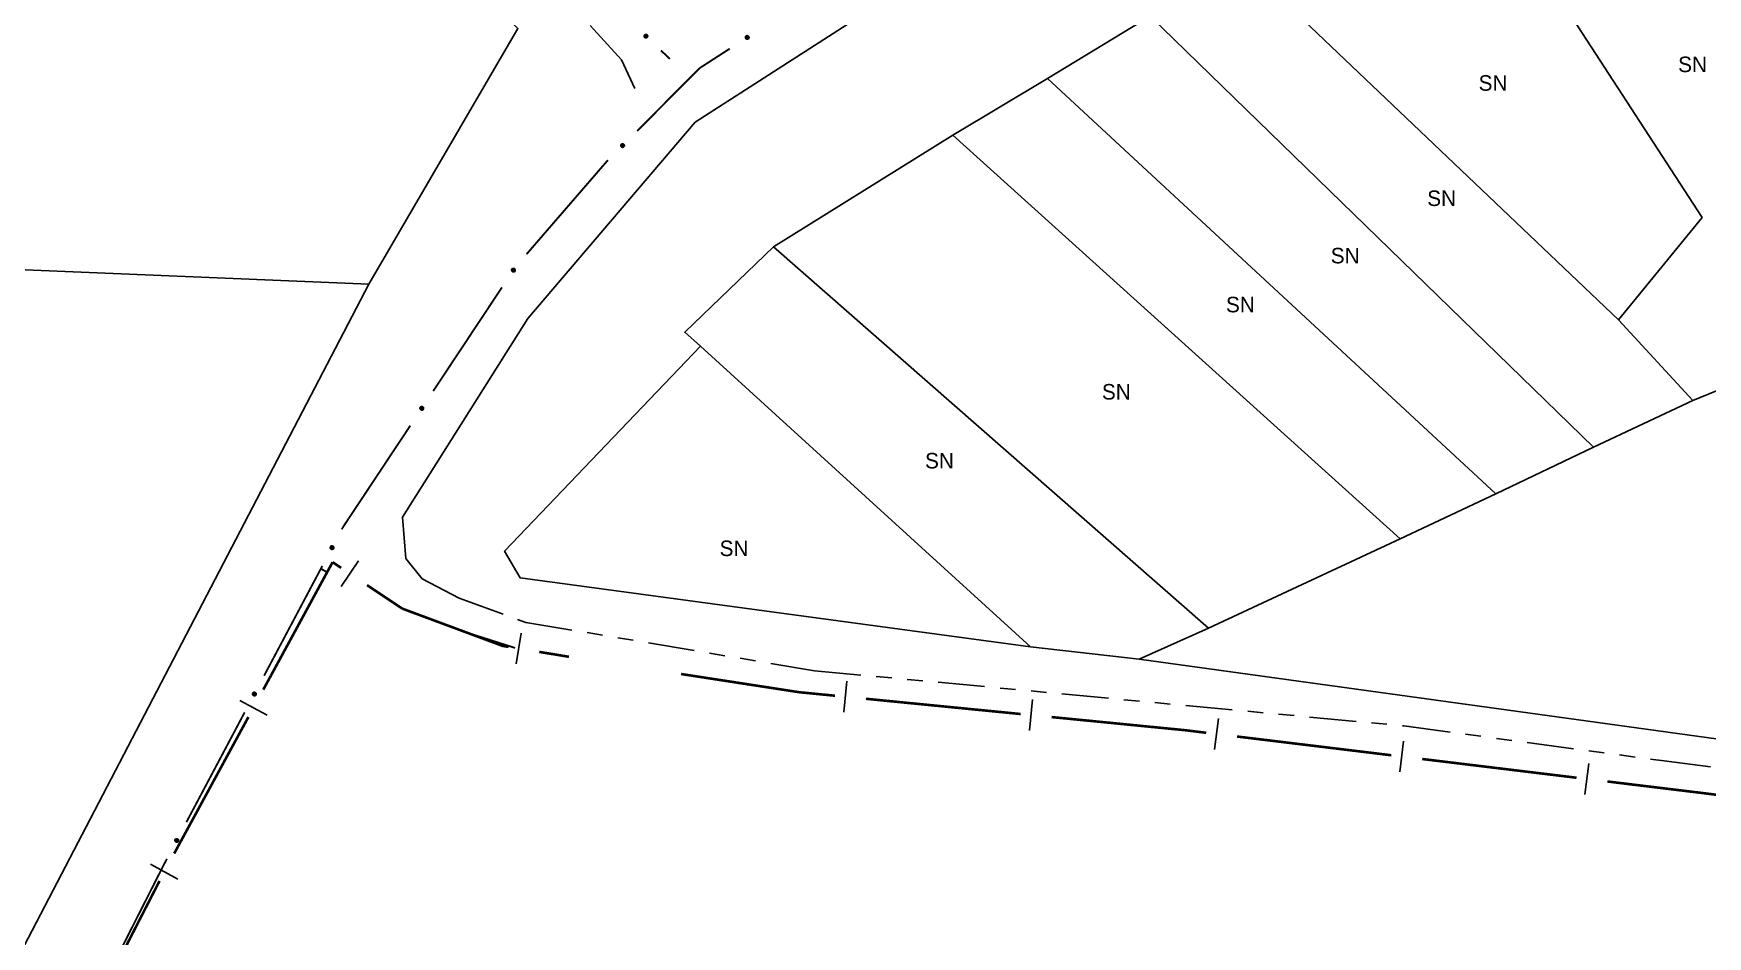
# Model space of a CAD drawing. Extents: x 207981 to 210201, y 4876477 to 4878908.
# Drawn here: x 208191.9 to 208353.4, y 4877420 to 4877507.2 of the extents above; entities that cross this region are included whole.
import ezdxf
from ezdxf.enums import TextEntityAlignment as Align

# ---------------------------------------------------------------- set-up
doc = ezdxf.new("R2010")
doc.units = 0
doc.header["$LTSCALE"] = 1.5
doc.header["$MEASUREMENT"] = 0
doc.linetypes.add('TRACO_25', pattern=[8, 3, -1, 1, -1, 1, -1])
for name, color, linetype in [('CD_MALHA_LOTES', 7, 'CONTINUOUS'), ('LM-LIM-SETORES-BAIRROS', 250, 'CONTINUOUS'), ('RU-QUADRA', 210, 'CONTINUOUS'), ('SV-EIXO-RUA-N-PAV', 6, 'CONTINUOUS'), ('SV-EIXO-RUA-PAV', 20, 'CONTINUOUS'), ('SV-RUA-NAO-PAV', 7, 'CONTINUOUS'), ('SV-RUA-PAVIM', 7, 'CONTINUOUS'), ('Th_NmrPort', 1, 'CONTINUOUS')]:
    doc.layers.add(name, color=color, linetype=linetype)

msp = doc.modelspace()

# ---------------------------------------------------------------- linework, layer by layer
at = {"layer": 'CD_MALHA_LOTES', "linetype": 'Continuous', "flags": 128}
for points in [[(208352.93, 4877489.4), (208334.05, 4877518.41)], [(208344.84, 4877479.51), (208309.83, 4877512.86)], [(208289.75, 4877502.82), (208299.64, 4877508.82)], [(208342.44, 4877467.21), (208299.64, 4877508.82)], [(208224.24, 4877482.96), (208238.63, 4877507.62)], [(208280.6, 4877497.35), (208289.75, 4877502.82)], [(208333, 4877462.72), (208289.75, 4877502.82)], [(208263.29, 4877486.55), (208280.6, 4877497.35)], [(208323.78, 4877458.37), (208280.6, 4877497.35)], [(208344.84, 4877479.51), (208352.93, 4877489.4)], [(208224.24, 4877482.96), (208115.529606, 4877487.499331)], [(208254.74, 4877478.31), (208263.29, 4877486.55)], [(208305.26, 4877449.75), (208263.29, 4877486.55)], [(208140.43, 4877322.03), (208224.24, 4877482.96)], [(208352.03, 4877471.71), (208344.84, 4877479.51)], [(208256.24, 4877476.96), (208254.74, 4877478.31)], [(208369.57, 4877478.91), (208352.03, 4877471.71)], [(208238.85, 4877454.62), (208237.35, 4877457.17), (208256.24, 4877476.96)], [(208288.1, 4877447.95), (208256.24, 4877476.96)], [(208352.03, 4877471.71), (208342.44, 4877467.21)], [(208333, 4877462.72), (208342.44, 4877467.21)], [(208323.78, 4877458.37), (208333, 4877462.72)], [(208305.26, 4877449.75), (208323.78, 4877458.37)], [(208288.1, 4877447.95), (208238.85, 4877454.62)], [(208298.59, 4877446.75), (208305.26, 4877449.75)], [(208298.59, 4877446.75), (208288.1, 4877447.95)], [(208357.28, 4877438.66), (208298.59, 4877446.75)]]:
    msp.add_lwpolyline(points, dxfattribs=at)
at = {"layer": 'LM-LIM-SETORES-BAIRROS', "const_width": 0.25}
for points in [[(208214.058533, 4877443.809425), (208220.744576, 4877456.109703)], [(208220.744576, 4877456.109703), (208220.747284, 4877456.114685)], [(208220.747284, 4877456.114685), (208221.574616, 4877455.56313)], [(208224.070767, 4877453.89903), (208227.398968, 4877451.680229)], [(208227.398968, 4877451.680229), (208227.457012, 4877451.641533)], [(208227.457012, 4877451.641533), (208236.764756, 4877448.180961)], [(208236.764756, 4877448.180961), (208237.148843, 4877448.03816)], [(208237.148843, 4877448.03816), (208237.731285, 4877447.942619)], [(208240.691721, 4877447.457006), (208242.665344, 4877447.133264)], [(208242.665344, 4877447.133264), (208243.557043, 4877446.986995)], [(208254.383128, 4877445.321443), (208265.254985, 4877443.647307)], [(208265.254985, 4877443.647307), (208265.789445, 4877443.565007)], [(208265.789445, 4877443.565007), (208269.232026, 4877443.225921)], [(208272.217578, 4877442.931852), (208287.14534, 4877441.461504)], [(208205.462192, 4877427.994782), (208212.625809, 4877441.173651)], [(208290.130893, 4877441.167435), (208302.073102, 4877439.991157)], [(208302.073102, 4877439.991157), (208303.003589, 4877439.899507)], [(208303.003589, 4877439.899507), (208305.05354, 4877439.650566)], [(208308.031661, 4877439.288911), (208322.922266, 4877437.480634)], [(208325.900388, 4877437.118979), (208340.790993, 4877435.310702)], [(208343.769114, 4877434.949046), (208352.703478, 4877433.86408)], [(208352.703478, 4877433.86408), (208353.140173, 4877433.81105)], [(208353.140173, 4877433.81105), (208358.656281, 4877433.113038)], [(208197.196556, 4877412.00538), (208204.048626, 4877425.348885)]]:
    msp.add_lwpolyline(points, dxfattribs=at)
at = {"layer": 'LM-LIM-SETORES-BAIRROS'}
for points in [[(208221.574616, 4877453.760355), (208223.238716, 4877456.256506)], [(208238.47529, 4877446.30053), (208238.960904, 4877449.260966)], [(208270.080175, 4877441.635122), (208270.374245, 4877444.620674)], [(208214.421271, 4877441.335881), (208211.785497, 4877442.768604)], [(208287.99349, 4877439.870705), (208288.287559, 4877442.856257)], [(208305.865419, 4877438.040954), (208306.227074, 4877441.019075)], [(208323.734146, 4877435.871022), (208324.095801, 4877438.849143)], [(208341.602872, 4877433.701089), (208341.964528, 4877436.679211)], [(208205.82493, 4877425.521238), (208203.189156, 4877426.953962)]]:
    msp.add_lwpolyline(points, dxfattribs=at)
at = {"layer": 'RU-QUADRA', "linetype": 'Continuous'}
msp.add_lwpolyline([(208140.43, 4877322.03), (208224.24, 4877482.96), (208238.63, 4877507.62), (208210.89, 4877536.47), (208225.88, 4877543.67), (208241.7, 4877551.09), (208257.14, 4877558.74), (208267.63, 4877563.98), (208284.12, 4877571.93), (208305.49, 4877582.95), (208328.12, 4877592.84), (208355.78, 4877608.43)], dxfattribs=at)
at = {"layer": 'RU-QUADRA', "linetype": 'Continuous', "flags": 128}
msp.add_lwpolyline([(208357.28, 4877438.66), (208298.59, 4877446.75), (208288.1, 4877447.95), (208238.85, 4877454.62), (208237.35, 4877457.17), (208256.24, 4877476.96), (208254.74, 4877478.31), (208263.29, 4877486.55), (208280.6, 4877497.35), (208289.75, 4877502.82), (208299.64, 4877508.82), (208309.83, 4877512.86), (208317.93, 4877516.46), (208320.93, 4877515.26), (208334.05, 4877518.41), (208344.84, 4877521.26), (208357.43, 4877524.41)], dxfattribs=at)
at = {"layer": 'SV-EIXO-RUA-N-PAV'}
msp.add_lwpolyline([(208250.955855, 4877507.066016), (208251.004721, 4877507.068066), (208251.047137, 4877507.059836), (208251.08054, 4877507.04279), (208251.106128, 4877507.02003), (208251.129684, 4877506.993796), (208251.147598, 4877506.962108), (208251.15969, 4877506.922534), (208251.162091, 4877506.87353), (208251.150804, 4877506.830632), (208251.135844, 4877506.796991), (208251.113647, 4877506.768942), (208251.08778, 4877506.746486), (208251.054249, 4877506.728966), (208251.014024, 4877506.717104), (208250.96469, 4877506.715882), (208250.923161, 4877506.724235), (208250.891286, 4877506.741572), (208250.863229, 4877506.764065), (208250.839501, 4877506.791136), (208250.822096, 4877506.822343), (208250.810225, 4877506.862864), (208250.809665, 4877506.911573), (208250.817523, 4877506.953088), (208250.834408, 4877506.985198), (208250.857175, 4877507.012322), (208250.883199, 4877507.036268), (208250.914303, 4877507.055602), (208250.955855, 4877507.066016)], close=True, dxfattribs=at)
for points in [[(208250.809665, 4877506.911573), (208251.054249, 4877506.728966)], [(208250.810225, 4877506.862864), (208251.014024, 4877506.717104)], [(208250.813786, 4877506.885691), (208251.031573, 4877506.724755)], [(208250.814482, 4877506.930111), (208251.066857, 4877506.740214)], [(208250.817523, 4877506.953088), (208251.08778, 4877506.746486)], [(208250.821796, 4877506.840548), (208250.983402, 4877506.721487)], [(208250.822096, 4877506.822343), (208250.96469, 4877506.715882)], [(208250.827958, 4877506.966199), (208251.098177, 4877506.759423)], [(208250.834388, 4877506.804218), (208250.938928, 4877506.724112)], [(208250.834408, 4877506.985198), (208251.113647, 4877506.768942)], [(208250.839501, 4877506.791136), (208250.923161, 4877506.724235)], [(208250.847382, 4877506.996661), (208251.121673, 4877506.782276)], [(208250.857175, 4877507.012322), (208251.135844, 4877506.796991)], [(208250.873691, 4877507.022488), (208251.140936, 4877506.818525)], [(208250.883199, 4877507.036268), (208251.150804, 4877506.830632)], [(208250.90209, 4877507.042582), (208251.15342, 4877506.855551)], [(208250.914303, 4877507.055602), (208251.162091, 4877506.87353)], [(208250.934454, 4877507.058924), (208251.157037, 4877506.899087)], [(208250.955855, 4877507.066016), (208251.15969, 4877506.922534)], [(208250.982518, 4877507.066051), (208251.147982, 4877506.947097)], [(208251.004721, 4877507.068066), (208251.147598, 4877506.962108)], [(208251.028921, 4877507.063479), (208251.131532, 4877506.983319)], [(208251.047137, 4877507.059836), (208251.129684, 4877506.993796)]]:
    msp.add_lwpolyline(points, dxfattribs=at)
at = {"layer": 'SV-EIXO-RUA-N-PAV', "const_width": 0.18}
for points in [[(208252.437524, 4877505.512909), (208253.163993, 4877504.825709)], [(208253.163993, 4877504.825709), (208253.301217, 4877504.695902)], [(208219.562422, 4877455.508939), (208220.223594, 4877455.151256)], [(208233.598009, 4877449.358342), (208237.408848, 4877448.142815)], [(208237.408848, 4877448.142815), (208238.359628, 4877447.83955)]]:
    msp.add_lwpolyline(points, dxfattribs=at)
at = {"layer": 'SV-EIXO-RUA-PAV'}
for points in [[(208260.934556, 4877506.752871), (208260.924932, 4877506.704919), (208260.906855, 4877506.665674), (208260.882357, 4877506.637282), (208260.854166, 4877506.617837), (208260.823086, 4877506.601193), (208260.788047, 4877506.591325), (208260.746733, 4877506.588987), (208260.698563, 4877506.598304), (208260.659577, 4877506.619465), (208260.630457, 4877506.641993), (208260.608489, 4877506.670221), (208260.592825, 4877506.700685), (208260.583779, 4877506.73742), (208260.581818, 4877506.779311), (208260.592359, 4877506.827522), (208260.610345, 4877506.865874), (208260.634762, 4877506.892715), (208260.663281, 4877506.91462), (208260.695215, 4877506.931233), (208260.729665, 4877506.940721), (208260.771847, 4877506.942619), (208260.819293, 4877506.931584), (208260.85775, 4877506.914082), (208260.884926, 4877506.890049), (208260.90586, 4877506.861486), (208260.922933, 4877506.830516), (208260.934319, 4877506.795707), (208260.934556, 4877506.752871)], [(208248.911903, 4877496.357648), (208248.91268, 4877496.308745), (208248.903349, 4877496.266557), (208248.885438, 4877496.23361), (208248.86202, 4877496.208623), (208248.835182, 4877496.185758), (208248.803039, 4877496.168675), (208248.763163, 4877496.157618), (208248.714113, 4877496.156493), (208248.671523, 4877496.168893), (208248.638283, 4877496.184724), (208248.610822, 4877496.207643), (208248.589046, 4877496.234087), (208248.572406, 4877496.268063), (208248.561595, 4877496.308582), (208248.561658, 4877496.357932), (208248.57109, 4877496.399229), (208248.58925, 4877496.430642), (208248.612466, 4877496.458104), (208248.640145, 4877496.481119), (208248.671795, 4877496.497706), (208248.712612, 4877496.508517), (208248.761318, 4877496.50781), (208248.802615, 4877496.498873), (208248.834275, 4877496.481158), (208248.860796, 4877496.457693), (208248.884057, 4877496.431054), (208248.902574, 4877496.399457), (208248.911903, 4877496.357648)], [(208238.365926, 4877484.363368), (208238.376321, 4877484.315577), (208238.375481, 4877484.272378), (208238.364411, 4877484.236549), (208238.346373, 4877484.207438), (208238.324565, 4877484.179735), (208238.296415, 4877484.156656), (208238.259499, 4877484.137961), (208238.211631, 4877484.127197), (208238.167433, 4877484.130965), (208238.131726, 4877484.139939), (208238.100288, 4877484.157001), (208238.073731, 4877484.178637), (208238.050725, 4877484.20867), (208238.032144, 4877484.246266), (208238.022486, 4877484.294661), (208238.023599, 4877484.337007), (208238.035217, 4877484.371382), (208238.052569, 4877484.402879), (208238.075173, 4877484.430894), (208238.102936, 4877484.45339), (208238.140823, 4877484.47203), (208238.188715, 4877484.480929), (208238.230963, 4877484.480301), (208238.265492, 4877484.469169), (208238.296116, 4877484.451388), (208238.324167, 4877484.429852), (208238.348546, 4877484.402521), (208238.365926, 4877484.363368)], [(208229.525332, 4877471.027556), (208229.535726, 4877470.979765), (208229.534887, 4877470.936566), (208229.523817, 4877470.900736), (208229.505778, 4877470.871626), (208229.48397, 4877470.843923), (208229.455821, 4877470.820844), (208229.418904, 4877470.802148), (208229.371036, 4877470.791385), (208229.326839, 4877470.795153), (208229.291132, 4877470.804127), (208229.259694, 4877470.821188), (208229.233137, 4877470.842825), (208229.21013, 4877470.872858), (208229.19155, 4877470.910454), (208229.181892, 4877470.958849), (208229.183005, 4877471.001195), (208229.194622, 4877471.03557), (208229.211975, 4877471.067066), (208229.234578, 4877471.095082), (208229.262341, 4877471.117578), (208229.300229, 4877471.136217), (208229.348121, 4877471.145117), (208229.390368, 4877471.144489), (208229.424897, 4877471.133357), (208229.455521, 4877471.115575), (208229.483573, 4877471.09404), (208229.507951, 4877471.066709), (208229.525332, 4877471.027556)], [(208220.862622, 4877457.598456), (208220.877629, 4877457.551907), (208220.881008, 4877457.508832), (208220.873485, 4877457.472093), (208220.858373, 4877457.441362), (208220.839371, 4877457.411664), (208220.813608, 4877457.385948), (208220.778691, 4877457.363741), (208220.732101, 4877457.348359), (208220.687747, 4877457.347798), (208220.651335, 4877457.353246), (208220.618382, 4877457.367159), (208220.589841, 4877457.386102), (208220.564015, 4877457.413747), (208220.541855, 4877457.449352), (208220.527522, 4877457.496573), (208220.524499, 4877457.538826), (208220.532708, 4877457.57417), (208220.546905, 4877457.607209), (208220.566668, 4877457.637296), (208220.592104, 4877457.662393), (208220.627992, 4877457.68464), (208220.674788, 4877457.698169), (208220.716895, 4877457.701665), (208220.752345, 4877457.693955), (208220.784558, 4877457.679245), (208220.814576, 4877457.660549), (208220.841504, 4877457.635727), (208220.862622, 4877457.598456)], [(208213.365126, 4877443.463833), (208213.380133, 4877443.417284), (208213.383512, 4877443.374209), (208213.37599, 4877443.33747), (208213.360877, 4877443.306739), (208213.341876, 4877443.277041), (208213.316112, 4877443.251326), (208213.281195, 4877443.229118), (208213.234606, 4877443.213737), (208213.190251, 4877443.213175), (208213.153839, 4877443.218623), (208213.120887, 4877443.232536), (208213.092346, 4877443.251479), (208213.066519, 4877443.279124), (208213.04436, 4877443.314729), (208213.030027, 4877443.361951), (208213.027003, 4877443.404203), (208213.035212, 4877443.439547), (208213.04941, 4877443.472587), (208213.069172, 4877443.502674), (208213.094608, 4877443.527771), (208213.130497, 4877443.550017), (208213.177292, 4877443.563546), (208213.2194, 4877443.567043), (208213.254849, 4877443.559332), (208213.287062, 4877443.544622), (208213.317081, 4877443.525926), (208213.344009, 4877443.501104), (208213.365126, 4877443.463833)], [(208205.867631, 4877429.329211), (208205.882638, 4877429.282661), (208205.886017, 4877429.239586), (208205.878494, 4877429.202848), (208205.863382, 4877429.172116), (208205.84438, 4877429.142418), (208205.818616, 4877429.116703), (208205.783699, 4877429.094496), (208205.73711, 4877429.079114), (208205.692756, 4877429.078552), (208205.656343, 4877429.084), (208205.623391, 4877429.097913), (208205.59485, 4877429.116856), (208205.569024, 4877429.144501), (208205.546864, 4877429.180106), (208205.532531, 4877429.227328), (208205.529508, 4877429.269581), (208205.537717, 4877429.304925), (208205.551914, 4877429.337964), (208205.571677, 4877429.368051), (208205.597112, 4877429.393148), (208205.633001, 4877429.415394), (208205.679797, 4877429.428923), (208205.721904, 4877429.43242), (208205.757354, 4877429.424709), (208205.789567, 4877429.41), (208205.819585, 4877429.391303), (208205.846513, 4877429.366481), (208205.867631, 4877429.329211)]]:
    msp.add_lwpolyline(points, close=True, dxfattribs=at)
for points in [[(208260.771847, 4877506.942619), (208260.581818, 4877506.779311)], [(208260.819293, 4877506.931584), (208260.583779, 4877506.73742)], [(208260.793173, 4877506.933734), (208260.585079, 4877506.760447)], [(208260.836155, 4877506.922498), (208260.591707, 4877506.722499)], [(208260.729665, 4877506.940721), (208260.592359, 4877506.827522)], [(208260.85775, 4877506.914082), (208260.592825, 4877506.700685)], [(208260.74742, 4877506.936684), (208260.593355, 4877506.808014)], [(208260.868005, 4877506.90083), (208260.602921, 4877506.687511)], [(208260.709139, 4877506.933089), (208260.606478, 4877506.850588)], [(208260.884926, 4877506.890049), (208260.608489, 4877506.670221)], [(208260.695215, 4877506.931233), (208260.610345, 4877506.865874)], [(208260.892976, 4877506.874721), (208260.619533, 4877506.659256)], [(208260.90586, 4877506.861486), (208260.630457, 4877506.641993)], [(208260.911808, 4877506.843027), (208260.650164, 4877506.631928)], [(208260.922933, 4877506.830516), (208260.659577, 4877506.619465)], [(208260.924575, 4877506.810665), (208260.68316, 4877506.611)], [(208260.934319, 4877506.795707), (208260.698563, 4877506.598304)], [(208260.932756, 4877506.775344), (208260.724589, 4877506.597137)], [(208260.934556, 4877506.752871), (208260.746733, 4877506.588987)], [(208260.928253, 4877506.726964), (208260.773375, 4877506.594521)], [(208260.924932, 4877506.704919), (208260.788047, 4877506.591325)], [(208260.914724, 4877506.682503), (208260.812469, 4877506.601888)], [(208260.906855, 4877506.665674), (208260.823086, 4877506.601193)], [(208248.712612, 4877496.508517), (208248.561595, 4877496.308582)], [(208248.671795, 4877496.497706), (208248.561658, 4877496.357932)], [(208248.690001, 4877496.497531), (208248.566773, 4877496.33908)], [(208248.735338, 4877496.504364), (208248.568787, 4877496.29084)], [(208248.653357, 4877496.485889), (208248.570556, 4877496.38347)], [(208248.640145, 4877496.481119), (208248.57109, 4877496.399229)], [(208248.761318, 4877496.50781), (208248.572406, 4877496.268063)], [(208248.779725, 4877496.502511), (208248.583321, 4877496.255165)], [(208248.802615, 4877496.498873), (208248.589046, 4877496.234087)], [(208248.81545, 4877496.4881), (208248.601709, 4877496.223357)], [(208248.834275, 4877496.481158), (208248.610822, 4877496.207643)], [(208248.845396, 4877496.46789), (208248.623943, 4877496.199274)], [(208248.860796, 4877496.457693), (208248.638283, 4877496.184724)], [(208248.870529, 4877496.440917), (208248.659678, 4877496.179073)], [(208248.884057, 4877496.431054), (208248.671523, 4877496.168893)], [(208248.889877, 4877496.412005), (208248.696366, 4877496.165629)], [(208248.902574, 4877496.399457), (208248.714113, 4877496.156493)], [(208248.905371, 4877496.379226), (208248.739793, 4877496.16088)], [(208248.911903, 4877496.357648), (208248.763163, 4877496.157618)], [(208248.911244, 4877496.330993), (208248.788023, 4877496.168682)], [(208248.91268, 4877496.308745), (208248.803039, 4877496.168675)], [(208248.907465, 4877496.284673), (208248.824661, 4877496.184184)], [(208248.903349, 4877496.266557), (208248.835182, 4877496.185758)], [(208238.102936, 4877484.45339), (208238.022486, 4877484.294661)], [(208238.075173, 4877484.430894), (208238.023599, 4877484.337007)], [(208238.087186, 4877484.438174), (208238.02618, 4877484.321452)], [(208238.12082, 4877484.456805), (208238.031215, 4877484.277187)], [(208238.140823, 4877484.47203), (208238.032144, 4877484.246266)], [(208238.163923, 4877484.472434), (208238.04269, 4877484.230288)], [(208238.188715, 4877484.480929), (208238.050725, 4877484.20867)], [(208238.207805, 4877484.47936), (208238.063967, 4877484.198175)], [(208238.230963, 4877484.480301), (208238.073731, 4877484.178637)], [(208238.245669, 4877484.472268), (208238.088259, 4877484.170611)], [(208238.265492, 4877484.469169), (208238.100288, 4877484.157001)], [(208238.279009, 4877484.458352), (208238.114801, 4877484.151379)], [(208238.296116, 4877484.451388), (208238.131726, 4877484.139939)], [(208238.308962, 4877484.436858), (208238.153815, 4877484.138613)], [(208238.324167, 4877484.429852), (208238.167433, 4877484.130965)], [(208238.333625, 4877484.412322), (208238.192432, 4877484.132658)], [(208238.348546, 4877484.402521), (208238.211631, 4877484.127197)], [(208238.355272, 4877484.383238), (208238.235944, 4877484.136556)], [(208238.365926, 4877484.363368), (208238.259499, 4877484.137961)], [(208238.37053, 4877484.337106), (208238.281692, 4877484.153705)], [(208238.376321, 4877484.315577), (208238.296415, 4877484.156656)], [(208238.375949, 4877484.290949), (208238.314559, 4877484.176119)], [(208238.375481, 4877484.272378), (208238.324565, 4877484.179735)], [(208229.262341, 4877471.117578), (208229.181892, 4877470.958849)], [(208229.234578, 4877471.095082), (208229.183005, 4877471.001195)], [(208229.246591, 4877471.102362), (208229.185585, 4877470.98564)], [(208229.280225, 4877471.120993), (208229.19062, 4877470.941374)], [(208229.300229, 4877471.136217), (208229.19155, 4877470.910454)], [(208229.323328, 4877471.136622), (208229.202096, 4877470.894476)], [(208229.348121, 4877471.145117), (208229.21013, 4877470.872858)], [(208229.36721, 4877471.143548), (208229.223372, 4877470.862363)], [(208229.390368, 4877471.144489), (208229.233137, 4877470.842825)], [(208229.405074, 4877471.136455), (208229.247665, 4877470.834799)], [(208229.424897, 4877471.133357), (208229.259694, 4877470.821188)], [(208229.438414, 4877471.122539), (208229.274206, 4877470.815567)], [(208229.455521, 4877471.115575), (208229.291132, 4877470.804127)], [(208229.468367, 4877471.101045), (208229.31322, 4877470.802801)], [(208229.483573, 4877471.09404), (208229.326839, 4877470.795153)], [(208229.493031, 4877471.07651), (208229.351838, 4877470.796846)], [(208229.507951, 4877471.066709), (208229.371036, 4877470.791385)], [(208229.514678, 4877471.047426), (208229.395349, 4877470.800744)], [(208229.525332, 4877471.027556), (208229.418904, 4877470.802148)], [(208229.529936, 4877471.001294), (208229.441098, 4877470.817893)], [(208229.535726, 4877470.979765), (208229.455821, 4877470.820844)], [(208229.535354, 4877470.955137), (208229.473965, 4877470.840307)], [(208229.534887, 4877470.936566), (208229.48397, 4877470.843923)], [(208220.566668, 4877457.637296), (208220.524499, 4877457.538826)], [(208220.592104, 4877457.662393), (208220.527522, 4877457.496573)], [(208220.577913, 4877457.645713), (208220.528585, 4877457.523597)], [(208220.609569, 4877457.667537), (208220.537914, 4877457.480033)], [(208220.627992, 4877457.68464), (208220.541855, 4877457.449352)], [(208220.650942, 4877457.687295), (208220.553909, 4877457.434478)], [(208220.674788, 4877457.698169), (208220.564015, 4877457.413747)], [(208220.693939, 4877457.698469), (208220.578217, 4877457.404594)], [(208220.716895, 4877457.701665), (208220.589841, 4877457.386102)], [(208220.732314, 4877457.695105), (208220.605083, 4877457.379531)], [(208220.752345, 4877457.693955), (208220.618382, 4877457.367159)], [(208220.766853, 4877457.684507), (208220.633374, 4877457.36298)], [(208220.784558, 4877457.679245), (208220.651335, 4877457.353246)], [(208220.79876, 4877457.666038), (208220.673447, 4877457.354081)], [(208220.814576, 4877457.660549), (208220.687747, 4877457.347798)], [(208220.825699, 4877457.644025), (208220.712461, 4877457.351922)], [(208220.841504, 4877457.635727), (208220.732101, 4877457.348359)], [(208220.85008, 4877457.617191), (208220.755385, 4877457.360045)], [(208220.862622, 4877457.598456), (208220.778691, 4877457.363741)], [(208220.869766, 4877457.572768), (208220.799242, 4877457.381575)], [(208220.877629, 4877457.551907), (208220.813608, 4877457.385948)], [(208220.879661, 4877457.52736), (208220.829766, 4877457.407089)], [(208220.881008, 4877457.508832), (208220.839371, 4877457.411664)], [(208213.069172, 4877443.502674), (208213.027003, 4877443.404203)], [(208213.094608, 4877443.527771), (208213.030027, 4877443.361951)], [(208213.080418, 4877443.51109), (208213.031089, 4877443.388974)], [(208213.112074, 4877443.532914), (208213.040418, 4877443.345411)], [(208213.130497, 4877443.550017), (208213.04436, 4877443.314729)], [(208213.153446, 4877443.552673), (208213.056414, 4877443.299856)], [(208213.177292, 4877443.563546), (208213.066519, 4877443.279124)], [(208213.196444, 4877443.563847), (208213.080722, 4877443.269971)], [(208213.2194, 4877443.567043), (208213.092346, 4877443.251479)], [(208213.234819, 4877443.560482), (208213.107587, 4877443.244909)], [(208213.254849, 4877443.559332), (208213.120887, 4877443.232536)], [(208213.269357, 4877443.549884), (208213.135879, 4877443.228357)], [(208213.287062, 4877443.544622), (208213.153839, 4877443.218623)], [(208213.301265, 4877443.531415), (208213.175951, 4877443.219458)], [(208213.317081, 4877443.525926), (208213.190251, 4877443.213175)], [(208213.328204, 4877443.509403), (208213.214966, 4877443.217299)], [(208213.344009, 4877443.501104), (208213.234606, 4877443.213737)], [(208213.352585, 4877443.482569), (208213.25789, 4877443.225422)], [(208213.365126, 4877443.463833), (208213.281195, 4877443.229118)], [(208213.37227, 4877443.438146), (208213.301747, 4877443.246953)], [(208213.380133, 4877443.417284), (208213.316112, 4877443.251326)], [(208213.382165, 4877443.392737), (208213.332271, 4877443.272466)], [(208213.383512, 4877443.374209), (208213.341876, 4877443.277041)], [(208205.571677, 4877429.368051), (208205.529508, 4877429.269581)], [(208205.597112, 4877429.393148), (208205.532531, 4877429.227328)], [(208205.582922, 4877429.376468), (208205.533594, 4877429.254351)], [(208205.614578, 4877429.398291), (208205.542923, 4877429.210788)], [(208205.633001, 4877429.415394), (208205.546864, 4877429.180106)], [(208205.655951, 4877429.41805), (208205.558918, 4877429.165233)], [(208205.679797, 4877429.428923), (208205.569024, 4877429.144501)], [(208205.698948, 4877429.429224), (208205.583226, 4877429.135348)], [(208205.721904, 4877429.43242), (208205.59485, 4877429.116856)], [(208205.737323, 4877429.425859), (208205.610092, 4877429.110286)], [(208205.757354, 4877429.424709), (208205.623391, 4877429.097913)], [(208205.771862, 4877429.415262), (208205.638383, 4877429.093735)], [(208205.789567, 4877429.41), (208205.656343, 4877429.084)], [(208205.803769, 4877429.396792), (208205.678456, 4877429.084835)], [(208205.819585, 4877429.391303), (208205.692756, 4877429.078552)], [(208205.830708, 4877429.37478), (208205.71747, 4877429.082676)], [(208205.846513, 4877429.366481), (208205.73711, 4877429.079114)], [(208205.855089, 4877429.347946), (208205.760394, 4877429.0908)], [(208205.867631, 4877429.329211), (208205.783699, 4877429.094496)], [(208205.874775, 4877429.303523), (208205.804251, 4877429.11233)], [(208205.882638, 4877429.282661), (208205.818616, 4877429.116703)], [(208205.88467, 4877429.258114), (208205.834775, 4877429.137843)], [(208205.886017, 4877429.239586), (208205.84438, 4877429.142418)]]:
    msp.add_lwpolyline(points, dxfattribs=at)
at = {"layer": 'SV-EIXO-RUA-PAV', "const_width": 0.18}
for points in [[(208259.073753, 4877505.682873), (208256.553171, 4877504.056016)], [(208256.202998, 4877503.830004), (208250.144269, 4877497.75024)], [(208256.553171, 4877504.056016), (208256.202998, 4877503.830004)], [(208247.229628, 4877494.82548), (208239.465189, 4877485.845943)], [(208247.320747, 4877494.916916), (208247.229628, 4877494.82548)], [(208237.089712, 4877482.63746), (208230.459266, 4877472.6356)], [(208228.249118, 4877469.301647), (208222.171209, 4877460.133276)], [(208222.171209, 4877460.133276), (208221.72769, 4877459.46424)], [(208221.72769, 4877459.46424), (208221.635234, 4877459.289938)], [(208219.76086, 4877455.756282), (208214.137739, 4877445.155315)], [(208212.263365, 4877441.621659), (208206.640243, 4877431.020692)], [(208204.765869, 4877427.487036), (208204.490036, 4877426.967023)], [(208204.490036, 4877426.967023), (208199.336194, 4877416.785813)]]:
    msp.add_lwpolyline(points, dxfattribs=at)
at = {"layer": 'SV-RUA-NAO-PAV', "linetype": 'TRACO_25'}
for points in [[(208249.901546, 4877501.84655, 5.43542), (208248.64, 4877504.599012, 5.23552), (208244.167249, 4877509.530508, 5.035621), (208236.560142, 4877516.995896, 5.035621), (208233.109544, 4877519.97253, 5.010633), (208227.74551, 4877524.635244, 5.010633), (208219.184551, 4877532.129704, 4.935671), (208217.033429, 4877535.571096, 4.885696), (208218.116416, 4877538.255712, 4.735772), (208220.609099, 4877539.77227, 4.710784), (208222.357351, 4877541.125055, 4.710784), (208221.901036, 4877543.178473, 4.710784), (208206.386324, 4877558.465028, 4.710784)], [(208227.510453, 4877460.464723, 7.059603), (208227.811762, 4877456.465241, 7.059603), (208229.401968, 4877454.522323, 6.759754), (208232.969163, 4877452.641173, 6.30998), (208239.384487, 4877450.310047, 6.30998), (208267.240155, 4877445.6415, 4.785747), (208324.139467, 4877440.315702, 4.335973), (208349.250974, 4877436.926878, 4.036123), (208378.003542, 4877433.225827, 3.761261)]]:
    msp.add_polyline3d(points, dxfattribs=at)
at = {"layer": 'SV-RUA-PAVIM', "linetype": 'Continuous'}
msp.add_polyline3d([(208227.510453, 4877460.464723, 7.234515), (208239.592885, 4877479.637639, 6.434917), (208255.733202, 4877498.580764, 5.110583), (208276.616712, 4877512.045393, 4.410935), (208297.563242, 4877519.953749, 4.46091), (208374.331686, 4877536.039244, 4.036123)], dxfattribs=at)

# ---------------------------------------------------------------- texts
at = {"layer": 'Th_NmrPort', "color": 1}
for p in [(208350.598321, 4877504.170109), (208331.341788, 4877502.374835), (208326.383777, 4877491.247582), (208317.073777, 4877485.707582), (208306.961788, 4877480.984835), (208294.991788, 4877472.564835), (208277.921788, 4877465.914835), (208258.097474, 4877457.457024)]:
    msp.add_text('SN', height=1.5, dxfattribs=at).set_placement(p, align=Align.MIDDLE_LEFT)

doc.saveas('drawing.dxf')
